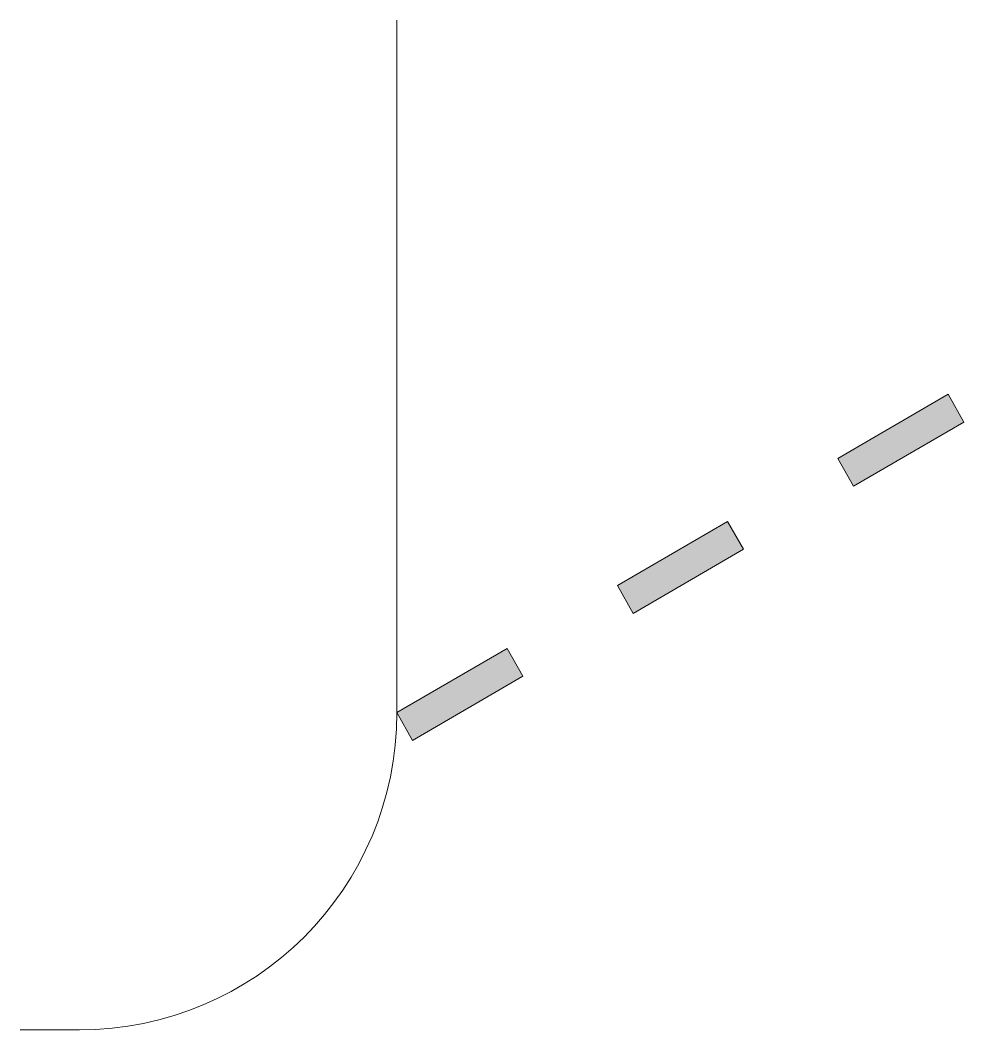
# Model space of a CAD drawing. Header units: metres. Extents: x 49 to 283, y 17 to 267.
import ezdxf

# ---------------------------------------------------------------- set-up
doc = ezdxf.new("R2010")
doc.units = ezdxf.units.M
doc.layers.add('FILL_WHITE_FFFFFF', color=7, linetype='Continuous', true_color=0xffffff)
doc.layers.add('STROKE_WHITE_FFFFFF', color=7, linetype='Continuous', true_color=0xffffff)

msp = doc.modelspace()

# ---------------------------------------------------------------- hatches: boundary and pattern name
at = {"layer": 'FILL_WHITE_FFFFFF', "true_color": 0xffffff}
h = msp.add_hatch(color=7, dxfattribs=at)
h.dxf.hatch_style = 1
h.paths.add_polyline_path([(278.85, 174.45), (282.75, 167.55), (255.45, 151.65), (251.55, 158.55), (278.85, 174.45)])
h = msp.add_hatch(color=7, dxfattribs=at)
h.dxf.hatch_style = 1
h.paths.add_polyline_path([(224.25, 142.95), (228.15, 136.05), (200.85, 120.15), (196.95, 127.05), (224.25, 142.95)])
h = msp.add_hatch(color=7, dxfattribs=at)
h.dxf.hatch_style = 1
h.paths.add_polyline_path([(169.65, 111.45), (173.55, 104.55), (146.25, 88.65), (142.35, 95.55), (169.65, 111.45)])

# ---------------------------------------------------------------- linework, layer by layer
at = {"layer": 'FILL_WHITE_FFFFFF', "lineweight": 0, "true_color": 0xffffff}
for points in [[(278.85, 174.45), (282.75, 167.55), (255.45, 151.65), (251.55, 158.55)], [(224.25, 142.95), (228.15, 136.05), (200.85, 120.15), (196.95, 127.05)], [(169.65, 111.45), (173.55, 104.55), (146.25, 88.65), (142.35, 95.55)]]:
    msp.add_lwpolyline(points, close=True, dxfattribs=at)
at = {"layer": 'STROKE_WHITE_FFFFFF', "lineweight": 0, "true_color": 0xffffff}
msp.add_lwpolyline([(142.35, 267.15), (142.35, 95.55), (142.25, 91.5), (141.95, 87.5), (141.45, 83.56), (140.76, 79.68), (139.88, 75.88), (138.82, 72.14), (137.59, 68.49), (136.19, 64.92), (134.61, 61.43), (132.88, 58.04), (130.99, 54.75), (128.95, 51.56), (126.76, 48.48), (124.43, 45.52), (121.96, 42.67), (119.36, 39.94), (116.63, 37.34), (113.78, 34.87), (110.82, 32.54), (107.74, 30.35), (104.55, 28.31), (101.26, 26.42), (97.87, 24.69), (94.38, 23.11), (90.81, 21.71), (87.16, 20.48), (83.42, 19.42), (79.62, 18.54), (75.74, 17.85), (71.8, 17.35), (67.8, 17.05), (63.75, 16.95), (49.05, 16.95)], dxfattribs=at)

doc.saveas('drawing.dxf')
